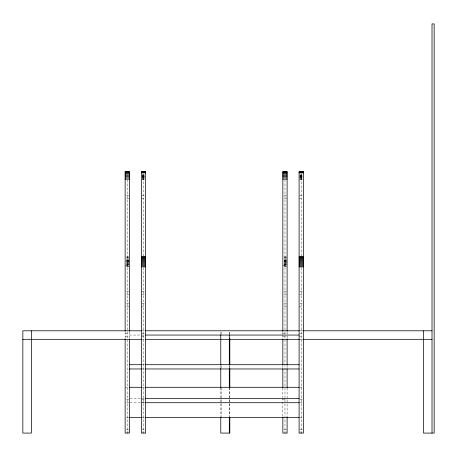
<?xml version="1.0" encoding="UTF-8"?>
<svg xmlns="http://www.w3.org/2000/svg" width="457" height="457" viewBox="0 0 457 457"><rect width="100%" height="100%" fill="white"/><g stroke="black" fill="none" stroke-linecap="round" stroke-linejoin="round"><path stroke-width="0.34" stroke-dasharray="2.29 1.71" d="M142.104 174.151L144.235 174.151M299.803 174.151L302.643 174.151M142.104 175.282L144.235 175.282M299.803 175.282L302.643 175.282M142.104 175.848L144.235 175.831M299.803 175.831L302.643 175.848M142.104 175.928L145.652 175.974M299.803 175.928L303.357 175.974M142.104 176.128L144.235 176.128M299.803 176.128L303.357 176.128M142.104 176.208L144.235 176.208M299.803 176.208L302.643 176.208M142.104 176.493L145.652 176.533M299.803 176.539L303.357 176.533M142.104 176.95L144.235 176.95M299.803 176.95L303.357 176.95M142.104 177.442L144.235 177.442M299.803 177.442L303.357 177.442M142.104 177.887L145.652 177.887M299.803 177.887L303.357 177.887M142.104 177.984L144.235 177.984M299.803 177.984L303.357 177.984M142.104 178.561L144.235 178.561M299.803 178.561L303.357 178.561M142.104 179.15L144.235 179.15M299.803 179.15L303.357 179.15M142.104 179.287L144.235 179.287M299.803 179.287L302.643 179.287M126.56 195.625L128.691 195.625M142.104 195.625L144.235 195.625M284.265 195.625L286.396 195.625M299.803 195.625L302.643 195.625M126.56 198.447L129.405 198.447M141.39 198.447L144.235 198.447M284.265 198.447L287.105 198.447M299.095 198.447L302.643 198.447M126.56 256.594L128.691 256.594M284.265 256.594L286.396 256.594M126.56 257.171L128.691 257.171M284.265 257.171L286.396 257.171M126.56 257.839L128.691 257.839M284.265 257.839L286.396 257.839M126.56 258.571L128.691 258.571M284.265 258.571L286.396 258.571M126.56 259.359L128.691 259.359M284.265 259.359L286.396 259.359M126.56 260.073L128.691 260.073M284.265 260.073L286.396 260.073M126.56 260.199L128.691 260.199M284.265 260.199L286.396 260.199M126.56 260.49L128.691 260.49M284.265 260.49L286.396 260.49M126.56 260.918L128.691 260.918M284.265 260.918L286.396 260.918M126.56 261.084L128.691 261.084M284.265 261.084L286.396 261.084M126.56 261.387L128.691 261.387M284.265 261.387L286.396 261.387M126.56 261.89L128.691 261.89M284.265 261.89L286.396 261.89M126.56 262.01L128.691 262.01M284.265 262.01L286.396 262.01M126.56 262.427L128.691 262.427M284.265 262.427L286.396 262.427M126.56 262.992L128.691 262.964M284.265 262.992L286.396 262.964M126.56 263.586L128.691 263.586M284.265 263.586L286.396 263.586M126.56 263.946L128.691 263.946M284.265 263.946L286.396 263.946M126.56 264.197L128.691 264.197M284.265 264.197L286.396 264.197M126.56 264.826L128.691 264.826M284.265 264.826L286.396 264.826M126.56 264.94L128.691 264.94M284.265 264.94L286.396 264.94M125.144 265.46L128.691 265.46M282.843 265.46L286.396 265.46M126.56 265.951L128.691 265.951M284.265 265.951L286.396 265.951M126.56 266.111L128.691 266.111M284.265 266.111L286.396 266.111M126.56 266.854L128.691 266.865M284.265 266.854L286.396 266.865M126.56 291.52L128.691 291.52M142.104 291.52L144.235 291.52M284.265 291.52L286.396 291.52M299.803 291.52L302.643 291.52M126.56 294.342L128.691 294.342M142.104 294.342L144.235 294.342M284.265 294.342L286.396 294.342M299.803 294.342L302.643 294.342M126.56 303.511L128.691 303.511M142.104 303.511L144.235 303.511M284.265 303.511L286.396 303.511M299.803 303.511L302.643 303.511M126.56 306.333L129.405 306.333M141.39 306.333L144.235 306.333M284.265 306.333L287.105 306.333M299.095 306.333L302.643 306.333M141.893 330.794L144.743 330.794M300.146 330.794L302.997 330.794M125.144 333.342L129.405 333.342M142.104 333.342L144.235 333.342M282.843 333.342L287.105 333.342M299.803 333.342L302.643 333.342M129.405 335.055L144.389 335.055M125.144 336.163L129.405 336.163M141.39 336.163L144.235 336.163M282.843 336.163L287.105 336.163M299.095 336.163L302.643 336.163M141.893 339.317L144.743 339.317M300.146 339.317L302.997 339.317M142.253 364.703L144.389 364.703M142.253 368.965L144.389 368.965M125.144 387.29L128.708 387.29M142.104 387.29L144.406 387.29M299.786 387.29L302.643 387.29M130.119 398.453L144.389 398.453M126.56 399.407L128.691 399.407M142.104 399.407L144.235 399.407M282.843 399.407L287.105 399.407M299.803 399.407L302.643 399.407M126.56 402.229L128.691 402.229M142.104 402.229L144.235 402.229M299.803 402.229L302.643 402.229M130.119 402.714L144.389 402.714M126.572 417.658L128.708 417.658M142.104 417.658L144.406 417.658M299.786 417.658L303.357 417.658M126.56 429.243L128.691 429.243M142.104 429.243L144.235 429.243M284.265 429.243L286.396 429.243M299.803 429.243L302.643 429.243M126.56 432.065L129.405 432.065M142.104 432.065L144.235 432.065M284.265 432.065L286.396 432.065M299.803 432.065L302.643 432.065M301.226 173.7L301.226 256.234M301.226 267.574L301.226 433.082M287.105 331.776L287.105 338.317M287.105 365.292L287.105 368.211M287.105 387.999L287.105 416.687M284.974 179.652L284.974 335.387M284.974 335.764L284.974 432.373M282.843 331.776L282.843 334.341M282.843 334.633L282.843 338.317M282.843 365.292L282.843 368.211M282.843 388.022L282.843 397.441M282.843 397.967L282.843 416.687M229.831 332.21L229.831 334.341M229.831 365.6L229.831 367.731M229.831 387.622L229.831 416.744M229.3 332.21L229.3 334.341M229.3 365.6L229.3 367.731M229.3 387.622L229.3 416.744M221.308 332.21L221.308 334.341M221.308 365.6L221.308 367.731M221.308 387.622L221.308 416.744M220.777 332.21L220.777 334.341M220.777 365.6L220.777 367.731M220.777 387.622L220.777 416.744M143.521 173.7L143.521 256.234M143.521 267.574L143.521 433.082M129.405 331.776L129.405 338.317M127.275 179.652L127.275 433.082M125.144 331.776L125.144 338.317"/><path stroke-width="0.69" d="M141.39 171.781L145.652 171.781M299.095 171.781L303.357 171.781M125.144 171.889L129.405 171.889M282.843 171.889L287.105 171.889M141.39 172.249L145.652 172.249M299.095 172.249L303.357 172.249M125.144 172.426L129.405 172.426M282.843 172.426L287.105 172.426M141.39 172.883L145.652 172.883M299.095 172.883L303.357 172.883M125.144 173.186L129.405 173.186M282.843 173.186L287.105 173.186M125.144 174.151L129.405 174.151M282.843 174.151L287.105 174.151M125.144 175.282L129.405 175.282M282.843 175.282L287.105 175.282M125.144 176.539L129.405 176.539M282.843 176.539L287.105 176.539M125.144 177.887L129.405 177.887M282.843 177.887L287.105 177.887M125.144 179.15L129.405 179.15M282.843 179.15L287.105 179.15M141.39 256.594L145.652 256.594M299.095 256.594L303.357 256.594M141.39 257.171L145.652 257.171M299.095 257.171L303.357 257.171M141.39 257.839L145.652 257.839M299.095 257.839L303.357 257.839M141.39 258.571L145.652 258.571M299.095 258.571L303.357 258.571M141.39 259.359L145.652 259.359M299.095 259.359L303.357 259.359M141.39 260.199L145.652 260.199M299.095 260.199L303.357 260.199M141.39 261.084L145.652 261.084M299.095 261.084L303.357 261.084M141.39 262.01L145.652 262.01M299.095 262.01L303.357 262.01M141.39 262.964L145.652 262.964M299.095 262.964L303.357 262.964M141.39 263.946L145.652 263.946M299.095 263.946L303.357 263.946M141.39 264.94L145.652 264.94M299.095 264.94L303.357 264.94M141.39 265.951L145.652 265.951M299.095 265.951L303.357 265.951M141.39 266.865L145.652 266.865M299.095 266.865L303.357 266.865M141.539 330.794L22.85 330.794L22.85 433.082L31.373 433.082L31.373 330.794M145.457 330.794L299.432 330.794M302.997 330.794L432.019 330.794M145.652 335.055L299.095 335.055M22.85 339.317L141.179 339.317M145.457 339.317L299.432 339.317M302.997 339.317L432.019 339.317M129.405 364.703L141.539 364.703M145.652 364.703L299.095 364.703M129.405 368.965L141.539 368.965M145.652 368.965L299.095 368.965M129.422 387.29L141.55 387.29M145.674 387.29L299.072 387.29M145.652 398.453L299.095 398.453M145.652 402.714L299.095 402.714M129.422 417.658L141.55 417.658M145.674 417.658L299.072 417.658M432.019 433.082L432.019 23.918L434.15 23.918L434.15 433.082L423.496 433.082L423.496 330.794M287.105 331.211L287.105 171.564L282.843 171.598L282.843 331.211M287.105 338.911L287.105 364.646M287.105 368.845L287.105 387.456M287.105 417.15L287.105 433.082L282.843 433.082L282.843 417.15M282.843 338.911L282.843 364.646M282.843 368.845L282.843 387.456M229.831 338.608L229.831 364.892M229.831 368.439L229.831 387.622M229.831 417.458L229.831 433.082L220.777 433.082L220.777 417.458M229.3 335.055L229.3 364.892M229.3 368.439L229.3 387.622M229.3 417.458L229.3 433.082M220.777 335.055L220.777 364.892M220.777 368.439L220.777 387.622M129.405 331.211L129.405 171.564L125.144 171.598L125.144 331.211M129.405 338.911L129.405 433.082L125.144 433.082L125.144 338.911M145.652 171.564L141.39 171.598L141.39 433.082L145.652 433.082L145.652 171.564M303.357 171.598L299.095 171.564L299.095 433.082L303.357 433.082L303.357 171.564"/></g></svg>
